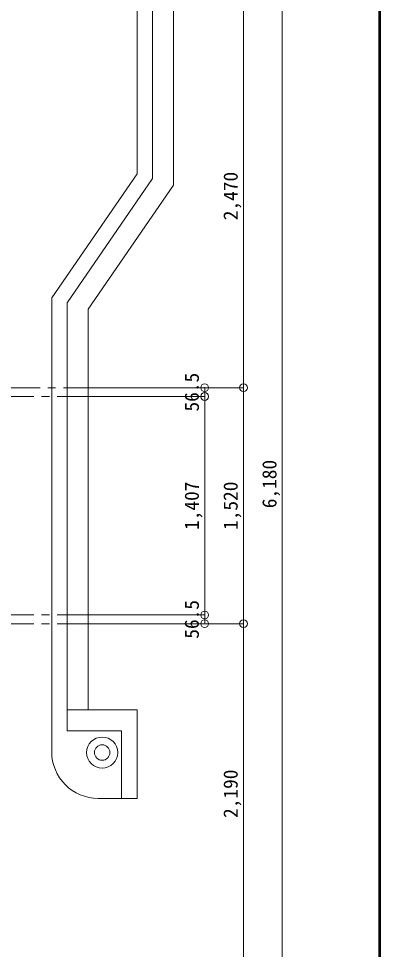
# Model space of a CAD drawing. Units: millimetres at full size, sheet at 1:50. Extents: x -9674 to 9699, y -6794 to 6791.
# Drawn here: x 7369 to 9699, y -2245 to 3750 of the extents above; entities that cross this region are included whole.
import ezdxf
from ezdxf.enums import TextEntityAlignment as Align

# ---------------------------------------------------------------- set-up
doc = ezdxf.new("R2010")
doc.units = ezdxf.units.MM
doc.header["$LTSCALE"] = 50
doc.header["$PDMODE"] = 32
doc.header["$PDSIZE"] = 50
doc.linetypes.add('CHAIN2', pattern=[12, 9, -1, 1, -1])
for name, color, linetype, lineweight in [('0-0_図面枠', 7, 'Continuous', 9), ('1-0_芯', 134, 'CHAIN2', 9), ('1-6_ﾊﾞﾙｺﾆｰ・階段', 134, 'Continuous', 9), ('1-B_寸法', 134, 'Continuous', 9)]:
    doc.layers.add(name, color=color, linetype=linetype, lineweight=lineweight)
doc.styles.add('ＭＳ ゴシック', font='')
doc.styles.get('ＭＳ ゴシック').set_extended_font_data('MS Gothic')

msp = doc.modelspace()

# ---------------------------------------------------------------- linework, layer by layer
at = {"layer": '0-0_図面枠'}
for p, q in [((9688.35, -6783.35), (9688.35, 6780.85)), ((9690.11, -6785.11), (9690.11, 6782.61)), ((9691.87, -6786.88), (9691.87, 6784.38)), ((9693.64, 6786.14), (9693.64, -6788.64)), ((9695.4, -6790.4), (9695.4, 6787.9)), ((9697.16, -6792.16), (9697.16, 6789.66))]:
    msp.add_line(p, q, dxfattribs=at)
msp.add_lwpolyline([(9698.92, -6793.93), (9698.92, 6791.43), (-9673.92, 6791.43)], dxfattribs=at)
at = {"layer": '1-0_芯'}
for p, q in [((-8542.5, 1372.91), (8067.5, 1372.91)), ((8067.5, 1316.41), (5197.5, 1316.41)), ((8067.5, -90.59), (5197.5, -90.59)), ((8067.5, -147.09), (1897.5, -147.09))]:
    msp.add_line(p, q, dxfattribs=at)
at = {"layer": '1-6_ﾊﾞﾙｺﾆｰ・階段'}
for p, q in [((8132.5, 4465.55), (8132.5, 2750.9)), ((8232.5, 4465.55), (8232.5, 2719.84)), ((8367.5, 4465.55), (8367.5, 2677.91)), ((7582.5, 1950.9), (8132.5, 2750.9)), ((7682.5, 1919.84), (8232.5, 2719.84)), ((7817.5, 1877.91), (8367.5, 2677.91)), ((7582.5, -972.09), (7582.5, 1950.9)), ((7682.5, 1919.84), (7682.5, -837.09)), ((7817.5, 1877.91), (7817.5, -702.09)), ((7882.5, -1272.09), (8032.5, -1272.09))]:
    msp.add_line(p, q, dxfattribs=at)
for radius in [100, 50]:
    msp.add_circle((7907.5, -977.09), radius, dxfattribs=at)
msp.add_arc((7882.5, -972.09), 300, 180, 270, dxfattribs=at)
at = {"layer": '1-B_寸法'}
for p, q in [((8817.5, 1372.91), (8817.5, 3842.91)), ((9067.5, -2337.09), (9067.5, 3842.91)), ((8067.5, 1372.91), (8817.5, 1372.91)), ((8567.5, 1372.91), (8567.5, 1316.41)), ((8817.5, -147.09), (8817.5, 1372.91)), ((8067.5, 1316.41), (8567.5, 1316.41)), ((8067.5, -90.59), (8567.5, -90.59)), ((8067.5, -147.09), (8817.5, -147.09)), ((8817.5, -2337.09), (8817.5, -147.09)), ((7682.5, -352.09), (7682.5, -452.09)), ((7682.5, -702.09), (8132.5, -702.09)), ((8132.5, -702.09), (8132.5, -1272.09)), ((7682.5, -837.09), (8032.5, -837.09)), ((8032.5, -837.09), (8032.5, -1272.09)), ((8032.5, -1272.09), (8132.5, -1272.09))]:
    msp.add_line(p, q, dxfattribs=at)
msp.add_lwpolyline([(8567.5, 1316.41), (8567.5, -90.59), (8567.5, -147.09)], dxfattribs=at)
for p in [(8567.5, 1372.91), (8817.5, 1372.91), (8567.5, 1316.41), (8567.5, -90.59), (8567.5, -147.09), (8817.5, -147.09)]:
    msp.add_point(p, dxfattribs=at)

# ---------------------------------------------------------------- texts
at = {"layer": '1-B_寸法', "style": 'ＭＳ ゴシック'}
for s, p in [('2,470', (8807.5, 2451.66)), ('56.5', (8557.5, 1219.66)), ('6,180', (9057.5, 596.66)), ('1,407', (8557.5, 456.66)), ('1,520', (8807.5, 456.66)), ('56.5', (8557.5, -243.84)), ('2,190', (8807.5, -1398.34))]:
    msp.add_text(s, height=91.64, rotation=90, dxfattribs=at).set_placement(p, align=Align.BOTTOM_LEFT)

doc.saveas('drawing.dxf')
